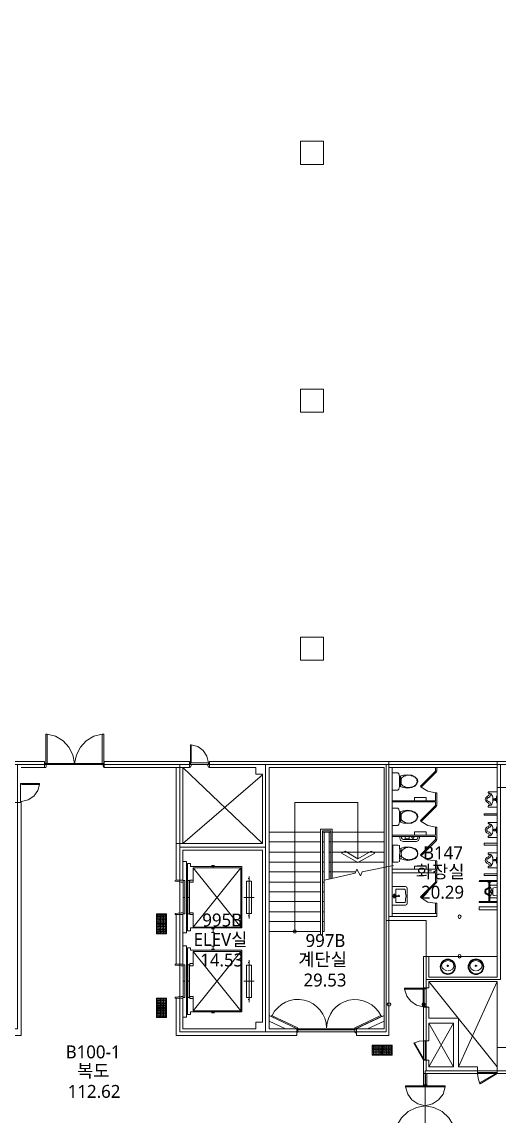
# Model space of a CAD drawing. Header units: millimetres. Extents: x -3982 to 126966, y -1911 to 106667.
# Drawn here: x 71928 to 86351, y 28333 to 61413 of the extents above; entities that cross this region are included whole.
import ezdxf

# ---------------------------------------------------------------- set-up
doc = ezdxf.new("R2010")
doc.units = ezdxf.units.MM
doc.layers.add('PDF_문자', color=7, linetype='Continuous')
doc.layers.add('PDF_형상', color=7, linetype='Continuous')
doc.styles.add('PDF 맑은 고딕', font='malgun.ttf')

msp = doc.modelspace()

# ---------------------------------------------------------------- linework, layer by layer
at = {"layer": 'PDF_형상', "lineweight": 5}
for points in [[(62450, 72455), (62450, 61203), (70195, 61203), (70195, 57665), (70195, 49765), (68394, 49765), (62450, 49765), (62450, 49719), (62450, 42269), (62450, 42176), (68193, 42176), (68193, 38963), (71700, 38963), (76697, 38963), (79289, 38963), (82936, 38963), (86397, 38963), (90448, 38963), (105440, 38963), (107784, 38963), (107784, 43557), (98487, 43557), (98487, 87448)], [(74354, 38994), (74354, 39879), (74400, 39879), (74400, 38963), (72647, 38963), (72647, 39879), (72693, 39879), (72693, 38994)], [(74354, 39879), (74106, 39817), (73873, 39677), (73702, 39491), (73578, 39258), (73516, 38994), (73469, 39258), (73345, 39491), (73174, 39677), (72942, 39817), (72693, 39879)], [(77039, 39010), (77039, 39553), (77023, 39553), (77023, 38963), (77567, 38963), (77567, 39010), (77520, 39212), (77411, 39382), (77241, 39507), (77039, 39553)], [(68301, 38870), (71700, 34618), (71700, 37815), (71902, 37815), (71902, 30769), (71281, 30769), (71281, 30971), (71498, 30971), (71498, 31172), (71700, 31172), (71700, 34432), (68301, 34432), (68301, 30971), (69403, 30971), (69403, 30769), (68099, 30769), (68099, 38762), (67820, 38762), (67820, 39057), (72616, 39057), (72616, 38870), (71902, 38870)], [(76589, 31902), (76589, 30769), (80236, 30769), (80236, 30971), (79398, 30971), (79398, 38870), (82874, 38870), (82874, 30971), (82036, 30971), (82036, 30769), (83014, 30769), (83014, 39057)], [(76589, 36573), (79196, 36573), (79196, 38669), (78994, 38669), (78994, 38870), (77598, 38870), (77598, 39057), (108731, 39057), (108731, 38560), (107536, 38560), (107536, 38870), (102088, 38870)], [(87096, 29760), (87918, 29760), (87918, 29620), (86289, 29620), (86289, 32399), (84225, 32399), (84225, 32212), (84069, 32212), (84069, 33159), (84225, 33159), (84225, 32538), (86289, 32538), (86289, 39057)], [(84116, 27323), (84116, 29698), (84147, 29698), (84147, 30971), (84147, 32461), (84147, 34245), (82936, 34245), (82936, 30878), (79289, 30878), (76697, 30878), (76697, 36465), (76697, 38963), (71793, 38963), (71793, 34525), (71793, 30971), (68193, 30971), (67044, 30971), (67044, 29714), (64499, 29714), (64499, 29667), (63847, 29667), (63847, 27323)], [(71793, 38963), (76697, 38963), (76697, 36465), (79289, 36465), (79289, 38963), (68193, 38963)], [(74416, 38979), (74416, 38994), (72616, 38994), (72616, 38979)], [(72662, 38963), (72662, 38917), (72647, 38870), (72616, 38870), (72616, 38886)], [(74385, 38963), (74385, 38917), (74400, 38870), (74416, 38870), (74416, 38886)], [(76589, 38870), (76589, 35471), (76791, 35471), (76791, 36372), (79196, 36372), (79196, 31172), (78994, 31172), (78994, 30971), (76791, 30971), (76791, 31902)], [(79196, 36573), (76791, 38870), (76791, 36573), (79196, 38653)], [(76992, 38994), (76992, 39010), (77598, 39010), (77598, 38994)], [(77039, 38963), (77039, 38932), (77023, 38886), (76992, 38886), (76992, 38901)], [(77551, 38963), (77551, 38932), (77567, 38886), (77598, 38886), (77598, 38901)], [(86289, 38870), (83014, 38870)], [(83123, 38870), (83123, 34370), (84473, 34370), (84473, 34463), (83123, 34463)], [(84426, 38870), (84426, 38762), (84457, 38746), (83992, 38281), (84457, 38746), (84426, 38762), (83976, 38312), (83992, 38281), (83976, 38312), (84426, 38762), (84473, 38762), (84473, 38870)], [(71917, 38358), (72460, 38358), (72460, 38389), (71886, 38389), (71886, 37846), (71917, 37846), (72119, 37893), (72290, 38001), (72414, 38172), (72460, 38358)], [(83340, 38296), (83340, 38606)], [(83387, 38606), (83371, 38606), (83371, 38296), (83387, 38296)], [(83123, 36822), (84426, 36822), (84426, 37070), (84194, 37117), (83992, 37241), (83976, 37272), (83992, 37241), (84457, 37706), (84426, 37722), (83976, 37272), (84426, 37722), (84473, 37722), (84473, 38110), (84426, 38110), (84194, 38156), (83992, 38281), (84194, 38156), (84426, 38110), (84473, 38110)], [(83123, 37862), (84426, 37862), (84426, 38110)], [(86056, 38094), (86040, 38032), (85978, 37986), (85947, 37955), (85932, 37908), (85947, 37862), (85978, 37830), (86040, 37784), (86056, 37722), (86087, 37737), (86103, 37737), (86118, 37737), (86118, 37753), (86134, 37768), (86149, 37815), (86165, 37830), (86165, 37862), (86165, 37908), (86165, 37955), (86165, 37986), (86149, 38001), (86134, 38032), (86118, 38063), (86118, 38079), (86103, 38079), (86087, 38079), (86056, 38094), (86040, 38094), (86025, 38094)], [(86103, 38079), (86103, 38063), (86103, 38048), (86087, 38017), (86071, 38001), (86071, 37986), (86040, 37970), (86025, 37970), (86009, 37955), (85994, 37939), (85978, 37939), (85978, 37924), (85978, 37908), (85978, 37893), (85978, 37877), (85994, 37877), (86009, 37862), (86025, 37846), (86040, 37846), (86071, 37830), (86071, 37815), (86087, 37799), (86103, 37768), (86103, 37753), (86103, 37737)], [(86289, 38141), (86165, 38141), (86025, 38141)], [(86025, 38125), (86025, 38110)], [(80174, 33935), (80174, 37815), (82083, 37815), (82083, 36108)], [(83123, 37830), (84426, 37830), (84426, 37722), (84457, 37706), (83992, 37241), (84194, 37117), (84426, 37070), (84473, 37070), (84473, 36698), (84426, 36698), (84457, 36666), (83992, 36201), (83976, 36232), (83992, 36201), (84457, 36666), (84426, 36698), (84426, 36791), (83123, 36791), (84426, 36791), (84426, 36698), (83976, 36232), (84426, 36698), (84473, 36698)], [(84147, 37862), (84147, 37970), (83790, 37970), (83790, 37862)], [(86056, 37722), (86040, 37722), (86025, 37722)], [(86180, 37877), (86180, 37939), (86180, 37877)], [(86196, 37924), (86180, 37924)], [(86196, 37893), (86180, 37893)], [(86289, 38001), (86273, 38001), (86273, 37955), (86258, 37939), (86227, 37939)], [(86289, 37815), (86273, 37815), (86273, 37862), (86258, 37877), (86227, 37877)], [(86289, 37924), (86242, 37924)], [(86289, 37893), (86242, 37893)], [(83340, 37225), (83340, 37536)], [(83387, 37536), (83371, 37536), (83371, 37225), (83387, 37225)], [(86289, 37427), (85901, 37427), (85901, 37474), (86289, 37474)], [(86025, 37706), (86025, 37691), (86025, 37675), (86165, 37675), (86289, 37675)], [(86056, 37163), (86040, 37101), (85978, 37070), (85947, 37039), (85932, 36992), (85947, 36930), (85978, 36899), (86040, 36868), (86056, 36806), (86087, 36806), (86103, 36822), (86118, 36822), (86118, 36837), (86134, 36853), (86149, 36884), (86149, 36899), (86165, 36915), (86165, 36946), (86165, 36992), (86165, 37023), (86165, 37054), (86149, 37086), (86134, 37117), (86118, 37148), (86103, 37163), (86087, 37163), (86056, 37163), (86040, 37179), (86025, 37179), (86025, 37194), (86025, 37210), (86165, 37210), (86289, 37210)], [(86103, 37163), (86103, 37132), (86103, 37117), (86087, 37086), (86071, 37070), (86040, 37054), (86025, 37039), (86009, 37023), (85994, 37023), (85978, 37008), (85978, 36992), (85978, 36961), (85994, 36946), (86009, 36946), (86025, 36930), (86040, 36915), (86071, 36915), (86071, 36899), (86087, 36884), (86103, 36853), (86103, 36837), (86103, 36822)], [(86289, 37070), (86273, 37070), (86273, 37023), (86258, 37008), (86227, 37008)], [(79398, 36915), (80950, 36915)], [(81307, 35518), (81307, 37008), (80950, 37008), (80950, 33811), (81012, 33811), (81012, 36961), (81260, 36961), (81260, 35518)], [(81059, 36915), (81059, 33919), (81012, 33919)], [(81012, 36915), (81260, 36915)], [(81214, 36915), (81214, 35502)], [(81307, 36915), (82874, 36915)], [(83945, 36791), (83945, 36744), (83914, 36666), (83852, 36635), (83449, 36635), (83371, 36666), (83355, 36744), (83355, 36791)], [(83402, 36791), (83402, 36744), (83418, 36713), (83449, 36698), (83852, 36698), (83883, 36713), (83899, 36744), (83899, 36791)], [(84147, 36822), (84147, 36930), (83790, 36930), (83790, 36822)], [(86056, 36806), (86040, 36806), (86025, 36791), (86025, 36775), (86025, 36760), (86165, 36760), (86289, 36760)], [(86180, 36961), (86180, 37008), (86180, 36961)], [(86196, 36992), (86180, 36992)], [(86196, 36977), (86180, 36977)], [(86289, 36899), (86273, 36899), (86273, 36946), (86258, 36961), (86227, 36961)], [(86289, 37008), (86242, 37008)], [(86289, 36977), (86242, 36977)], [(79398, 36620), (80950, 36620)], [(81012, 36620), (81059, 36620)], [(81214, 36620), (81260, 36620)], [(81307, 36620), (82874, 36620)], [(83355, 36123), (83340, 36108), (83355, 36418)], [(83402, 36434), (83387, 36434), (83387, 36418), (83387, 36123), (83387, 36108), (83402, 36108)], [(86289, 36589), (85901, 36589), (85901, 36527), (86289, 36527)], [(79398, 36310), (80950, 36310)], [(81012, 36310), (81059, 36310)], [(81214, 36310), (81260, 36310)], [(81307, 36310), (82874, 36310)], [(84426, 35409), (84473, 35409), (84473, 35689), (84473, 35797), (84473, 36046), (84426, 36046), (84194, 36077), (83992, 36201), (84194, 36077), (84426, 36046), (84426, 35797), (84426, 36046), (84473, 36046)], [(86056, 36247), (86040, 36185), (85978, 36154), (85947, 36123), (85932, 36061), (85947, 36015), (85978, 35984), (86040, 35953), (86056, 35890), (86087, 35890), (86103, 35890), (86118, 35906), (86134, 35937), (86149, 35968), (86165, 35999), (86165, 36030), (86165, 36061), (86165, 36108), (86165, 36139), (86149, 36154), (86149, 36170), (86134, 36201), (86118, 36216), (86118, 36232), (86103, 36232), (86087, 36247), (86056, 36247), (86040, 36247), (86025, 36263), (86025, 36278), (86025, 36294), (86165, 36294), (86289, 36294)], [(86103, 36232), (86103, 36216), (86103, 36201), (86087, 36170), (86071, 36154), (86071, 36139), (86040, 36139), (86025, 36123), (86009, 36108), (85994, 36108), (85978, 36092), (85978, 36061), (85978, 36046), (85994, 36030), (86009, 36030), (86025, 36015), (86040, 35999), (86071, 35999), (86071, 35984), (86087, 35968), (86103, 35937), (86103, 35922), (86103, 35890)], [(86180, 36046), (86180, 36092), (86180, 36046)], [(86196, 36077), (86180, 36077)], [(86196, 36061), (86180, 36061)], [(86289, 36154), (86273, 36154), (86273, 36108), (86258, 36092), (86227, 36092)], [(86289, 36077), (86242, 36077)], [(76791, 34478), (76744, 34478), (76558, 34463), (76558, 34432), (76791, 34432), (76791, 33873), (76899, 33873), (76899, 36030), (76791, 36030), (76791, 35471), (76589, 35471), (76589, 35797)], [(77101, 35471), (77008, 35471), (77008, 35409), (77101, 35409), (77101, 35844)], [(78544, 34044), (77101, 35844), (78544, 35844), (78544, 34044), (77101, 34044), (77101, 34478), (77008, 34478), (77008, 34432), (77101, 34432)], [(77101, 34044), (78544, 35844)], [(77660, 35906), (77753, 35906)], [(77660, 35844), (77753, 35844)], [(77706, 35906), (77706, 35844)], [(79398, 36015), (80950, 36015)], [(81012, 36015), (81059, 36015)], [(81074, 35471), (82005, 35673), (82052, 35797), (82160, 35596), (82207, 35720), (83154, 35906)], [(81214, 36015), (81260, 36015)], [(81307, 36015), (82874, 36015)], [(84473, 35797), (83123, 35797)], [(84147, 35797), (84147, 35890), (83790, 35890), (83790, 35797)], [(86056, 35890), (86040, 35875), (86025, 35875), (86025, 35859), (86025, 35844), (86165, 35844), (86289, 35844)], [(86289, 35984), (86273, 35984), (86273, 36030), (86258, 36046), (86227, 36046)], [(86289, 36046), (86242, 36046)], [(76791, 35409), (76744, 35409), (76558, 35440), (76558, 35471)], [(78762, 35518), (78808, 35518)], [(78793, 35580), (78793, 34307)], [(79398, 35720), (80950, 35720)], [(79398, 35409), (80950, 35409)], [(81012, 35720), (81059, 35720)], [(81012, 35409), (81059, 35409)], [(81214, 35720), (81260, 35720)], [(81307, 35720), (82021, 35720)], [(83123, 35689), (84473, 35689)], [(84473, 35409), (84426, 35409), (83976, 34959), (83992, 34928), (83976, 34959), (84426, 35409), (84457, 35394), (83992, 34928)], [(84473, 34463), (84473, 34773), (84426, 34773), (84194, 34804), (83992, 34928), (84457, 35394), (84426, 35409), (84426, 35689)], [(86009, 35456), (85761, 35456), (85746, 35440), (85746, 35425), (85761, 35425), (86009, 35425)], [(86289, 35658), (85901, 35658), (85901, 35611), (86289, 35611)], [(86103, 35456), (86009, 35456), (86009, 35409), (86040, 35409)], [(86071, 35425), (86071, 35440), (86071, 35456), (86056, 35456), (86040, 35456), (86040, 35440), (86040, 35425)], [(86071, 35409), (86103, 35409), (86103, 35456), (86289, 35456), (86289, 35425), (86289, 35409), (86304, 35409)], [(86103, 35425), (86289, 35425)], [(79398, 35114), (80950, 35114)], [(81012, 35114), (81059, 35114)], [(83231, 34990), (83231, 35192), (83495, 35192), (83511, 35177), (83526, 35130), (83526, 35068), (83542, 34990), (83526, 34897), (83526, 34851), (83511, 34789), (83495, 34789), (83231, 34789), (83231, 34975)], [(86071, 34975), (86009, 35021), (85932, 35052), (85916, 35114), (85932, 35192), (86009, 35223), (86071, 35270), (86071, 35254), (86087, 35254), (86103, 35239), (86149, 35114), (86103, 35006), (86103, 34990), (86087, 34990)], [(86289, 34928), (86087, 34928), (86071, 34975), (86071, 34990), (86087, 34990), (86009, 35052), (85994, 35052), (85947, 35083), (85947, 35114), (85947, 35161), (85994, 35192), (86009, 35192), (86087, 35239)], [(86289, 35316), (86087, 35316), (86071, 35270)], [(86289, 35254), (86196, 35239), (86165, 35223), (86165, 35208), (86165, 35114), (86165, 35037), (86165, 35021), (86196, 35006), (86289, 34990)], [(76806, 34944), (76853, 34944)], [(76946, 34944), (76992, 34944)], [(78948, 34944), (78637, 34944)], [(79398, 34820), (80950, 34820)], [(81012, 34820), (81059, 34820)], [(83355, 34990), (83293, 34990)], [(83324, 34959), (83324, 35021)], [(84426, 34463), (84426, 34773), (84473, 34773)], [(86009, 34820), (85761, 34820), (85746, 34820), (85746, 34804), (85746, 34789), (85761, 34789), (86009, 34789), (86009, 34820), (86040, 34820), (86040, 34804), (86040, 34789), (86056, 34789), (86071, 34789), (86071, 34804), (86071, 34820), (86103, 34820), (86289, 34820), (86289, 34789), (86289, 34773), (86304, 34773)], [(86009, 34789), (86103, 34789), (86103, 34820)], [(86103, 34789), (86289, 34789)], [(86289, 34835), (86289, 34820)], [(79398, 34509), (80950, 34509)], [(81012, 34509), (81059, 34509)], [(86289, 34664), (85746, 34664), (85746, 34571), (86289, 34571)], [(76589, 34245), (76589, 34044), (76589, 34245)], [(78762, 34385), (78808, 34385)], [(79398, 34214), (80950, 34214)], [(81012, 34214), (81059, 34214)], [(83014, 34370), (83123, 34370)], [(76899, 33873), (76791, 33873)], [(77660, 33997), (77753, 33997)], [(77660, 33888), (77753, 33888)], [(77706, 33997), (77706, 33888)], [(79398, 33919), (80950, 33919)], [(80174, 33966), (80143, 33951), (80127, 33919), (80143, 33873), (80174, 33873)], [(76791, 31948), (76744, 31948), (76558, 31933), (76558, 31902), (76791, 31902), (76791, 31328), (76899, 31328), (76899, 33485), (76791, 33485), (76791, 32926), (76558, 32926), (76558, 32895), (76744, 32880), (76791, 32880)], [(77660, 33469), (77753, 33469)], [(77706, 33376), (77706, 33469)], [(77101, 32942), (77008, 32942), (77008, 32880), (77101, 32880), (77101, 33314)], [(78544, 33314), (77101, 33314), (78544, 31514), (78544, 33314), (77101, 31514), (78544, 31514)], [(77660, 33376), (77753, 33376)], [(86289, 33159), (84225, 33159)], [(78762, 32973), (78808, 32973)], [(78793, 31778), (78793, 33050)], [(84814, 32724), (84876, 32740), (84939, 32771), (84970, 32818), (84985, 32880), (84970, 32942), (84939, 32988), (84876, 33019), (84799, 33035), (84737, 33019), (84675, 32988), (84628, 32942), (84613, 32880), (84628, 32818), (84675, 32771), (84737, 32740), (84783, 32724)], [(84830, 32880), (84768, 32880)], [(84799, 32911), (84799, 32849)], [(85668, 32724), (85715, 32740), (85777, 32771), (85823, 32818), (85839, 32880), (85823, 32942), (85777, 32988), (85715, 33019), (85652, 33035), (85575, 33019), (85513, 32988), (85482, 32942), (85466, 32880), (85482, 32818), (85513, 32771), (85575, 32740), (85637, 32724)], [(85683, 32880), (85621, 32880)], [(85652, 32911), (85652, 32849)], [(86397, 32461), (84147, 32461), (84147, 29698), (86397, 29698)], [(76806, 32414), (76853, 32414)], [(76946, 32414), (76992, 32414)], [(78948, 32414), (78637, 32414)], [(83495, 32166), (83557, 31964), (83681, 31809), (83852, 31685), (84054, 31638), (84085, 31638), (84085, 32197), (83495, 32197), (83495, 32166), (84054, 32166)], [(84069, 31623), (84054, 31623), (84054, 32212), (84069, 32212)], [(84085, 32181), (84131, 32181), (84178, 32197), (84178, 32212), (84163, 32212)], [(84225, 32399), (86289, 29822)], [(85125, 29822), (86289, 32399)], [(77101, 31514), (77101, 31948), (77008, 31948), (77008, 31886), (77101, 31886)], [(78762, 31855), (78808, 31855)], [(76589, 31700), (76589, 31514), (76589, 31700)], [(77660, 31514), (77753, 31514)], [(77660, 31452), (77753, 31452)], [(77706, 31452), (77706, 31514)], [(84085, 31654), (84131, 31654), (84178, 31638), (84178, 31623), (84163, 31623)], [(79398, 31374), (80251, 30971), (80251, 30940), (82005, 30940), (82005, 30971)], [(79398, 31203), (79895, 30971)], [(82874, 31374), (82021, 30971)], [(82874, 31203), (82378, 30971)], [(84225, 31141), (84970, 29822)], [(84225, 29822), (84970, 31141)], [(80236, 30955), (80236, 30971), (82036, 30971), (82036, 30955)], [(80267, 30940), (80267, 30893), (80251, 30847), (80236, 30847), (80236, 30862)], [(81990, 30940), (81990, 30893), (82005, 30847), (82036, 30847), (82036, 30862)], [(82719, 30769), (82921, 30769), (82719, 30769)], [(83790, 30552), (83930, 30598), (84069, 30614), (84069, 30024)], [(84116, 30614), (84116, 30024)], [(84069, 29620), (84069, 29248), (84163, 29248), (84163, 29620)], [(84116, 29589), (84116, 29279)], [(84131, 29589), (84131, 29279)], [(85699, 29651), (86289, 29651)], [(86289, 29620), (85699, 29620), (85715, 29481), (85761, 29341)], [(85047, 27789), (85047, 27743), (83200, 27743), (83200, 27789), (85047, 27789), (84970, 28053), (84830, 28286), (84628, 28472), (84380, 28596), (84116, 28643), (84333, 28705), (84519, 28829), (84659, 29000), (84721, 29217), (83526, 29217), (83526, 29248), (84721, 29248), (84721, 29217)], [(83526, 29217), (83588, 29000), (83712, 28829), (83899, 28705), (84116, 28643), (83852, 28596), (83604, 28472), (83402, 28286), (83262, 28053), (83200, 27789)], [(84069, 29279), (84163, 29279)], [(84116, 29217), (84116, 29248)]]:
    msp.add_lwpolyline(points, dxfattribs=at)
for points in [[(81043, 57106), (81043, 57805), (80345, 57805), (80345, 57106)], [(81043, 49610), (81043, 50308), (80345, 50308), (80345, 49610)], [(81043, 42114), (81043, 42812), (80345, 42812), (80345, 42114)], [(76992, 38870), (74416, 38870), (74416, 39057), (76992, 39057)], [(86289, 38265), (87096, 38265), (87096, 39057), (86289, 39057)], [(79289, 38963), (79289, 36465), (79289, 30878), (82936, 30878), (82936, 38963)], [(82936, 38963), (82936, 34245), (84147, 34245), (84147, 32461), (86397, 32461), (86397, 38963)], [(83340, 38296), (83464, 38265), (83573, 38250), (83712, 38265), (83806, 38312), (83868, 38374), (83899, 38451), (83883, 38513), (83806, 38591), (83712, 38638), (83573, 38653), (83464, 38638), (83340, 38606), (83324, 38684), (83293, 38715), (83123, 38715), (83123, 38700), (83123, 38203), (83123, 38187), (83293, 38187), (83324, 38218)], [(83387, 38513), (83387, 38544), (83355, 38544), (83355, 38513)], [(83387, 38389), (83355, 38389), (83355, 38374), (83387, 38374)], [(83402, 38358), (83418, 38343), (83433, 38327), (83449, 38312), (83464, 38312), (83480, 38296), (83495, 38296), (83511, 38281), (83526, 38281), (83542, 38281), (83557, 38265), (83573, 38265), (83588, 38265), (83604, 38265), (83619, 38265), (83635, 38265), (83650, 38265), (83666, 38265), (83681, 38265), (83681, 38281), (83697, 38281), (83712, 38281), (83728, 38281), (83743, 38281), (83743, 38296), (83759, 38296), (83775, 38296), (83775, 38312), (83790, 38312), (83790, 38327), (83806, 38327), (83821, 38343), (83837, 38343), (83837, 38358), (83852, 38374), (83868, 38389), (83868, 38405), (83868, 38420), (83883, 38436), (83883, 38451), (83883, 38467), (83868, 38467), (83868, 38482), (83868, 38498), (83868, 38513), (83852, 38529), (83852, 38544), (83837, 38544), (83821, 38560), (83821, 38575), (83806, 38575), (83790, 38591), (83775, 38591), (83775, 38606), (83759, 38606), (83743, 38606), (83743, 38622), (83728, 38622), (83712, 38622), (83697, 38622), (83697, 38638), (83681, 38638), (83666, 38638), (83650, 38638), (83635, 38638), (83619, 38638), (83604, 38638), (83588, 38638), (83573, 38638), (83557, 38638), (83542, 38638), (83526, 38622), (83511, 38622), (83495, 38622), (83495, 38606), (83480, 38606), (83464, 38606), (83464, 38591), (83449, 38591), (83433, 38575), (83418, 38575), (83418, 38560), (83402, 38560), (83402, 38544), (83387, 38529), (83387, 38513), (83387, 38498), (83387, 38482), (83387, 38467), (83387, 38451), (83387, 38436), (83387, 38420), (83387, 38405), (83387, 38389), (83387, 38374)], [(86242, 37908), (86242, 37924), (86227, 37939), (86211, 37924), (86196, 37908), (86211, 37893), (86227, 37877), (86242, 37893)], [(83340, 37225), (83464, 37194), (83573, 37179), (83712, 37194), (83806, 37241), (83868, 37303), (83899, 37380), (83883, 37442), (83806, 37520), (83712, 37567), (83573, 37582), (83464, 37567), (83340, 37536), (83324, 37613), (83293, 37644), (83123, 37644), (83123, 37629), (83123, 37132), (83123, 37117), (83293, 37117), (83324, 37148)], [(83387, 37442), (83387, 37458), (83355, 37458), (83355, 37442)], [(83402, 37287), (83402, 37272), (83418, 37272), (83433, 37256), (83449, 37241), (83464, 37241), (83464, 37225), (83480, 37225), (83495, 37225), (83495, 37210), (83511, 37210), (83526, 37210), (83542, 37194), (83557, 37194), (83573, 37194), (83588, 37194), (83604, 37194), (83619, 37194), (83635, 37194), (83650, 37194), (83666, 37194), (83681, 37194), (83697, 37210), (83712, 37210), (83728, 37210), (83743, 37210), (83759, 37225), (83775, 37225), (83775, 37241), (83790, 37241), (83806, 37256), (83821, 37256), (83821, 37272), (83837, 37272), (83837, 37287), (83852, 37303), (83868, 37318), (83868, 37334), (83868, 37349), (83883, 37365), (83883, 37380), (83883, 37396), (83868, 37396), (83868, 37411), (83868, 37427), (83868, 37442), (83852, 37442), (83852, 37458), (83837, 37474), (83821, 37489), (83806, 37505), (83790, 37505), (83790, 37520), (83775, 37520), (83759, 37536), (83743, 37536), (83728, 37551), (83712, 37551), (83697, 37551), (83681, 37567), (83666, 37567), (83650, 37567), (83635, 37567), (83619, 37567), (83604, 37567), (83588, 37567), (83573, 37567), (83557, 37567), (83542, 37551), (83526, 37551), (83511, 37551), (83495, 37551), (83495, 37536), (83480, 37536), (83464, 37536), (83464, 37520), (83449, 37520), (83433, 37505), (83418, 37489), (83402, 37474), (83387, 37458), (83387, 37442), (83387, 37427), (83387, 37411), (83387, 37396), (83387, 37380), (83387, 37365), (83387, 37349), (83387, 37334), (83387, 37318), (83387, 37303)], [(83387, 37318), (83355, 37318), (83355, 37287), (83387, 37287)], [(83635, 36713), (83635, 36791), (83511, 36791), (83511, 36713)], [(83775, 36760), (83759, 36791), (83743, 36791), (83728, 36791), (83712, 36760), (83728, 36744), (83743, 36729), (83759, 36744)], [(86242, 36992), (86242, 37008), (86227, 37008), (86211, 37008), (86196, 36992), (86211, 36961), (86227, 36961), (86242, 36961)], [(76697, 36465), (76697, 30878), (79289, 30878), (79289, 36465)], [(83355, 36123), (83480, 36077), (83588, 36061), (83712, 36077), (83821, 36123), (83883, 36201), (83899, 36263), (83883, 36341), (83821, 36418), (83712, 36449), (83588, 36465), (83480, 36465), (83355, 36418), (83340, 36418), (83340, 36511), (83293, 36527), (83138, 36527), (83138, 36015), (83293, 36015), (83340, 36030)], [(83402, 36185), (83418, 36170), (83433, 36154), (83449, 36154), (83449, 36139), (83464, 36139), (83464, 36123), (83480, 36123), (83495, 36123), (83495, 36108), (83511, 36108), (83526, 36108), (83526, 36092), (83542, 36092), (83557, 36092), (83573, 36092), (83588, 36092), (83588, 36077), (83604, 36077), (83619, 36077), (83635, 36077), (83650, 36077), (83650, 36092), (83666, 36092), (83681, 36092), (83697, 36092), (83712, 36092), (83728, 36092), (83743, 36108), (83759, 36108), (83775, 36108), (83775, 36123), (83790, 36123), (83806, 36139), (83821, 36139), (83821, 36154), (83837, 36154), (83837, 36170), (83852, 36170), (83852, 36185), (83868, 36185), (83868, 36201), (83883, 36216), (83883, 36232), (83883, 36247), (83883, 36263), (83883, 36278), (83883, 36294), (83883, 36310), (83883, 36325), (83868, 36325), (83868, 36341), (83852, 36356), (83852, 36372), (83837, 36372), (83837, 36387), (83821, 36387), (83821, 36403), (83806, 36403), (83790, 36403), (83790, 36418), (83775, 36418), (83759, 36434), (83743, 36434), (83728, 36434), (83712, 36449), (83697, 36449), (83681, 36449), (83666, 36449), (83650, 36465), (83635, 36465), (83619, 36465), (83604, 36465), (83588, 36465), (83588, 36449), (83573, 36449), (83557, 36449), (83542, 36449), (83526, 36449), (83526, 36434), (83511, 36434), (83495, 36434), (83495, 36418), (83480, 36418), (83464, 36418), (83464, 36403), (83449, 36403), (83449, 36387), (83433, 36387), (83433, 36372), (83418, 36372), (83418, 36356), (83402, 36356), (83402, 36341), (83402, 36325), (83402, 36310), (83387, 36310), (83387, 36294), (83387, 36278), (83387, 36263), (83387, 36247), (83387, 36232), (83402, 36232), (83402, 36216), (83402, 36201)], [(82595, 36278), (82486, 36341), (82083, 36108), (81695, 36341), (81586, 36278), (82083, 35999)], [(83402, 36341), (83402, 36356), (83371, 36356), (83371, 36341)], [(83402, 36201), (83371, 36201), (83371, 36185), (83402, 36185)], [(86242, 36061), (86242, 36092), (86227, 36092), (86211, 36092), (86196, 36061), (86211, 36046), (86227, 36046), (86242, 36046)], [(77023, 35875), (77023, 35968), (76930, 35968), (76930, 33935), (77023, 33935), (77023, 34028), (78575, 34028), (78575, 35875)], [(76853, 34447), (76853, 35456), (76806, 35456), (76806, 34447)], [(76992, 35456), (76946, 35456), (76946, 34447), (76992, 34447)], [(86040, 35440), (86056, 35456), (86071, 35440), (86071, 34804), (86071, 34789), (86056, 34789), (86040, 34789), (86040, 34804)], [(83526, 34711), (83557, 34726), (83573, 34758), (83573, 35208), (83557, 35254), (83526, 35270), (83123, 35270), (83123, 34711)], [(86149, 35114), (86134, 35146), (86118, 35146), (86087, 35146), (86087, 35114), (86087, 35099), (86118, 35083), (86134, 35099)], [(83138, 34990), (83138, 34975), (83154, 34975), (83262, 34975), (83278, 34975), (83278, 34990), (83262, 34990), (83154, 35006)], [(83200, 35021), (83200, 35037), (83185, 35052), (83169, 35037), (83154, 35021), (83169, 35006), (83185, 35006), (83200, 35006)], [(83200, 34944), (83200, 34959), (83185, 34975), (83169, 34959), (83154, 34944), (83169, 34928), (83185, 34928), (83200, 34928)], [(83340, 34990), (83324, 35006), (83309, 34990), (83309, 34975), (83324, 34975), (83340, 34975)], [(76294, 34447), (76294, 34152), (75999, 34152), (75999, 34447)], [(76030, 34401), (76030, 34416), (76030, 34432), (76015, 34416), (76015, 34401)], [(76077, 34401), (76092, 34416), (76077, 34416), (76077, 34432), (76061, 34416), (76061, 34401)], [(76123, 34401), (76139, 34416), (76123, 34416), (76123, 34432), (76108, 34416), (76108, 34401)], [(76170, 34401), (76185, 34416), (76170, 34416), (76170, 34432), (76154, 34416), (76154, 34401)], [(76216, 34401), (76232, 34401), (76232, 34416), (76216, 34432), (76201, 34416), (76201, 34401)], [(76263, 34401), (76278, 34401), (76278, 34416), (76263, 34432), (76263, 34416), (76247, 34416)], [(76791, 32926), (76589, 32926), (76589, 34432), (76791, 34432)], [(85156, 34416), (85125, 34401), (85109, 34370), (85125, 34323), (85156, 34307), (85187, 34323), (85202, 34370), (85187, 34401)], [(76294, 34152), (76294, 33842), (75999, 33842), (75999, 34152)], [(76030, 34354), (76030, 34370), (76030, 34385), (76015, 34370), (76015, 34354)], [(76030, 34307), (76030, 34323), (76030, 34338), (76015, 34323), (76015, 34307)], [(76030, 34261), (76030, 34276), (76015, 34276), (76015, 34261)], [(76030, 34214), (76030, 34230), (76015, 34230), (76015, 34214)], [(76030, 34168), (76030, 34183), (76015, 34183), (76015, 34168)], [(76030, 34106), (76030, 34121), (76015, 34121), (76015, 34106)], [(76030, 34059), (76030, 34075), (76015, 34075), (76015, 34059)], [(76077, 34354), (76092, 34370), (76077, 34370), (76077, 34385), (76061, 34370), (76061, 34354)], [(76077, 34307), (76092, 34323), (76077, 34323), (76077, 34338), (76061, 34323), (76061, 34307)], [(76077, 34261), (76092, 34276), (76077, 34276), (76061, 34276), (76061, 34261)], [(76077, 34214), (76092, 34230), (76077, 34230), (76061, 34230), (76061, 34214)], [(76077, 34168), (76092, 34168), (76077, 34183), (76061, 34183), (76061, 34168)], [(76077, 34106), (76092, 34121), (76077, 34121), (76061, 34121), (76061, 34106)], [(76077, 34059), (76092, 34075), (76077, 34075), (76061, 34075), (76061, 34059)], [(76123, 34354), (76139, 34370), (76123, 34370), (76123, 34385), (76108, 34370), (76108, 34354)], [(76123, 34307), (76139, 34323), (76123, 34323), (76123, 34338), (76108, 34323), (76108, 34307)], [(76123, 34261), (76139, 34276), (76123, 34276), (76108, 34276), (76108, 34261)], [(76123, 34214), (76139, 34230), (76123, 34230), (76108, 34230), (76108, 34214)], [(76123, 34168), (76139, 34168), (76123, 34183), (76108, 34183), (76108, 34168)], [(76123, 34106), (76139, 34121), (76123, 34121), (76108, 34121), (76108, 34106)], [(76123, 34059), (76139, 34075), (76123, 34075), (76108, 34075), (76108, 34059)], [(76170, 34354), (76185, 34370), (76170, 34370), (76170, 34385), (76154, 34370), (76154, 34354)], [(76170, 34307), (76185, 34323), (76170, 34323), (76170, 34338), (76154, 34323), (76154, 34307)], [(76170, 34261), (76185, 34276), (76170, 34276), (76154, 34276), (76154, 34261)], [(76170, 34214), (76185, 34230), (76170, 34230), (76154, 34230), (76154, 34214)], [(76170, 34168), (76185, 34168), (76170, 34183), (76154, 34183), (76154, 34168)], [(76170, 34106), (76185, 34121), (76170, 34121), (76154, 34121), (76154, 34106)], [(76170, 34059), (76185, 34075), (76170, 34075), (76154, 34075), (76154, 34059)], [(76216, 34354), (76232, 34354), (76232, 34370), (76216, 34385), (76201, 34370), (76201, 34354)], [(76216, 34307), (76232, 34307), (76232, 34323), (76216, 34338), (76201, 34323), (76201, 34307)], [(76216, 34261), (76232, 34261), (76232, 34276), (76216, 34276), (76201, 34276), (76201, 34261)], [(76216, 34214), (76232, 34214), (76232, 34230), (76216, 34230), (76201, 34230), (76201, 34214)], [(76216, 34168), (76232, 34168), (76232, 34183), (76216, 34183), (76201, 34183), (76201, 34168)], [(76216, 34106), (76232, 34106), (76232, 34121), (76216, 34121), (76201, 34121), (76201, 34106)], [(76216, 34059), (76232, 34059), (76232, 34075), (76216, 34075), (76201, 34075), (76201, 34059)], [(76263, 34354), (76278, 34354), (76278, 34370), (76263, 34385), (76263, 34370), (76247, 34370)], [(76263, 34307), (76278, 34307), (76278, 34323), (76263, 34338), (76263, 34323), (76247, 34323)], [(76263, 34261), (76278, 34261), (76278, 34276), (76263, 34276), (76247, 34276)], [(76263, 34214), (76278, 34214), (76278, 34230), (76263, 34230), (76247, 34230)], [(76263, 34168), (76278, 34168), (76278, 34183), (76263, 34183), (76247, 34168)], [(76263, 34106), (76278, 34106), (76278, 34121), (76263, 34121), (76247, 34121)], [(76263, 34059), (76278, 34059), (76278, 34075), (76263, 34075), (76247, 34075)], [(76030, 34013), (76030, 34028), (76015, 34028), (76015, 34013)], [(76030, 33966), (76030, 33982), (76015, 33982), (76015, 33966)], [(76030, 33904), (76030, 33919), (76030, 33935), (76015, 33935), (76015, 33919)], [(76030, 33857), (76030, 33873), (76030, 33888), (76015, 33888), (76015, 33873)], [(76077, 34013), (76092, 34013), (76077, 34028), (76061, 34028), (76061, 34013)], [(76077, 33966), (76092, 33966), (76077, 33982), (76061, 33982), (76061, 33966)], [(76077, 33904), (76077, 33919), (76092, 33919), (76077, 33935), (76061, 33935), (76061, 33919)], [(76077, 33857), (76077, 33873), (76092, 33873), (76077, 33888), (76061, 33888), (76061, 33873)], [(76123, 34013), (76139, 34013), (76123, 34028), (76108, 34028), (76108, 34013)], [(76123, 33966), (76139, 33966), (76123, 33982), (76108, 33982), (76108, 33966)], [(76123, 33904), (76123, 33919), (76139, 33919), (76123, 33935), (76108, 33935), (76108, 33919)], [(76123, 33857), (76123, 33873), (76139, 33873), (76123, 33888), (76108, 33888), (76108, 33873)], [(76170, 34013), (76185, 34013), (76170, 34028), (76154, 34028), (76154, 34013)], [(76170, 33966), (76185, 33966), (76170, 33982), (76154, 33982), (76154, 33966)], [(76170, 33904), (76170, 33919), (76185, 33919), (76170, 33935), (76154, 33935), (76154, 33919)], [(76170, 33857), (76170, 33873), (76185, 33873), (76170, 33888), (76154, 33888), (76154, 33873)], [(76216, 34013), (76232, 34013), (76232, 34028), (76216, 34028), (76201, 34028), (76201, 34013)], [(76216, 33966), (76232, 33966), (76232, 33982), (76216, 33982), (76201, 33982), (76201, 33966)], [(76216, 33904), (76232, 33919), (76232, 33935), (76216, 33935), (76201, 33935), (76201, 33919)], [(76216, 33857), (76232, 33873), (76232, 33888), (76216, 33888), (76201, 33888), (76201, 33873)], [(76263, 34013), (76278, 34013), (76278, 34028), (76263, 34028), (76247, 34013)], [(76263, 33966), (76278, 33966), (76278, 33982), (76263, 33982), (76247, 33966)], [(76263, 33904), (76278, 33919), (76278, 33935), (76263, 33935), (76247, 33919), (76263, 33919)], [(76263, 33857), (76278, 33873), (76278, 33888), (76263, 33888), (76247, 33873), (76263, 33873)], [(80127, 33919), (80143, 33873), (80174, 33873), (80205, 33873), (80220, 33919), (80205, 33951), (80174, 33966), (80143, 33951)], [(77023, 31483), (77023, 31405), (76930, 31405), (76930, 33423), (77023, 33423), (77023, 33345), (78575, 33345), (78575, 31483)], [(85156, 33112), (85187, 33128), (85202, 33159), (85187, 33206), (85156, 33221), (85125, 33206), (85109, 33159), (85125, 33128)], [(76806, 32911), (76853, 32911), (76853, 31917), (76806, 31917)], [(76992, 31917), (76992, 32911), (76946, 32911), (76946, 31917)], [(84814, 32880), (84814, 32895), (84799, 32895), (84783, 32895), (84783, 32880), (84783, 32864), (84799, 32864), (84814, 32864)], [(85668, 32880), (85652, 32895), (85637, 32895), (85637, 32880), (85637, 32864), (85652, 32864)], [(76294, 31902), (76294, 31607), (75999, 31607), (75999, 31902)], [(76030, 31871), (76030, 31886), (76015, 31886), (76015, 31871)], [(76030, 31809), (76030, 31824), (76030, 31840), (76015, 31840), (76015, 31824)], [(76030, 31762), (76030, 31778), (76030, 31793), (76015, 31793), (76015, 31778)], [(76077, 31871), (76092, 31871), (76077, 31886), (76061, 31886), (76061, 31871)], [(76077, 31809), (76077, 31824), (76092, 31824), (76077, 31840), (76061, 31840), (76061, 31824)], [(76077, 31762), (76077, 31778), (76092, 31778), (76077, 31793), (76061, 31793), (76061, 31778)], [(76123, 31871), (76139, 31871), (76123, 31886), (76108, 31886), (76108, 31871)], [(76123, 31809), (76123, 31824), (76139, 31824), (76123, 31840), (76108, 31840), (76108, 31824)], [(76123, 31762), (76123, 31778), (76139, 31778), (76123, 31793), (76108, 31793), (76108, 31778)], [(76170, 31871), (76185, 31871), (76170, 31886), (76154, 31886), (76154, 31871)], [(76170, 31809), (76170, 31824), (76185, 31824), (76170, 31840), (76154, 31840), (76154, 31824)], [(76170, 31762), (76170, 31778), (76185, 31778), (76170, 31793), (76154, 31793), (76154, 31778)], [(76216, 31871), (76232, 31871), (76232, 31886), (76216, 31886), (76201, 31886), (76201, 31871)], [(76216, 31809), (76232, 31824), (76232, 31840), (76216, 31840), (76201, 31840), (76201, 31824)], [(76216, 31762), (76232, 31778), (76232, 31793), (76216, 31793), (76201, 31793), (76201, 31778)], [(76263, 31871), (76278, 31871), (76278, 31886), (76263, 31886), (76247, 31871)], [(76263, 31809), (76278, 31824), (76278, 31840), (76263, 31840), (76247, 31824), (76263, 31824)], [(76263, 31762), (76278, 31778), (76278, 31793), (76263, 31793), (76247, 31778), (76263, 31778)], [(82967, 31716), (82983, 31669), (83014, 31654), (83061, 31669), (83076, 31716), (83061, 31747), (83014, 31762), (82983, 31747)], [(84116, 31716), (84100, 31747), (84069, 31762), (84038, 31747), (84023, 31716), (84038, 31669), (84069, 31654), (84100, 31669)], [(76294, 31607), (76294, 31312), (75999, 31312), (75999, 31607)], [(76030, 31716), (76030, 31731), (76030, 31747), (76015, 31747), (76015, 31731)], [(76030, 31669), (76030, 31685), (76030, 31700), (76015, 31700), (76015, 31685), (76015, 31669)], [(76030, 31623), (76030, 31638), (76030, 31654), (76015, 31638), (76015, 31623)], [(76030, 31560), (76030, 31576), (76030, 31591), (76015, 31591), (76015, 31576), (76015, 31560)], [(76030, 31514), (76030, 31529), (76030, 31545), (76015, 31529), (76015, 31514)], [(76030, 31467), (76030, 31483), (76030, 31498), (76015, 31483), (76015, 31467)], [(76030, 31421), (76030, 31436), (76030, 31452), (76015, 31436), (76015, 31421)], [(76077, 31716), (76077, 31731), (76092, 31731), (76077, 31747), (76061, 31747), (76061, 31731)], [(76077, 31669), (76092, 31685), (76077, 31700), (76061, 31700), (76061, 31685), (76061, 31669)], [(76077, 31623), (76092, 31638), (76077, 31638), (76077, 31654), (76061, 31638), (76061, 31623)], [(76077, 31560), (76092, 31576), (76077, 31591), (76061, 31591), (76061, 31576), (76061, 31560)], [(76077, 31514), (76092, 31529), (76077, 31529), (76077, 31545), (76061, 31529), (76061, 31514)], [(76077, 31467), (76092, 31483), (76077, 31483), (76077, 31498), (76061, 31483), (76061, 31467)], [(76077, 31421), (76092, 31436), (76077, 31436), (76077, 31452), (76061, 31436), (76061, 31421)], [(76123, 31716), (76123, 31731), (76139, 31731), (76123, 31747), (76108, 31747), (76108, 31731)], [(76123, 31669), (76139, 31685), (76123, 31700), (76108, 31700), (76108, 31685), (76108, 31669)], [(76123, 31623), (76139, 31638), (76123, 31638), (76123, 31654), (76108, 31638), (76108, 31623)], [(76123, 31560), (76139, 31576), (76123, 31591), (76108, 31591), (76108, 31576), (76108, 31560)], [(76123, 31514), (76139, 31529), (76123, 31529), (76123, 31545), (76108, 31529), (76108, 31514)], [(76123, 31467), (76139, 31483), (76123, 31483), (76123, 31498), (76108, 31483), (76108, 31467)], [(76123, 31421), (76139, 31436), (76123, 31436), (76123, 31452), (76108, 31436), (76108, 31421)], [(76170, 31716), (76170, 31731), (76185, 31731), (76170, 31747), (76154, 31747), (76154, 31731)], [(76170, 31669), (76185, 31685), (76170, 31700), (76154, 31700), (76154, 31685), (76154, 31669)], [(76170, 31623), (76185, 31638), (76170, 31638), (76170, 31654), (76154, 31638), (76154, 31623)], [(76170, 31560), (76185, 31576), (76170, 31591), (76154, 31591), (76154, 31576), (76154, 31560)], [(76170, 31514), (76185, 31529), (76170, 31529), (76170, 31545), (76154, 31529), (76154, 31514)], [(76170, 31467), (76185, 31483), (76170, 31483), (76170, 31498), (76154, 31483), (76154, 31467)], [(76170, 31421), (76185, 31436), (76170, 31436), (76170, 31452), (76154, 31436), (76154, 31421)], [(76216, 31716), (76232, 31731), (76232, 31747), (76216, 31747), (76201, 31747), (76201, 31731)], [(76216, 31669), (76232, 31669), (76232, 31685), (76232, 31700), (76216, 31700), (76201, 31700), (76201, 31685), (76201, 31669)], [(76216, 31623), (76232, 31623), (76232, 31638), (76216, 31654), (76201, 31638), (76201, 31623)], [(76216, 31560), (76232, 31560), (76232, 31576), (76232, 31591), (76216, 31591), (76201, 31591), (76201, 31576), (76201, 31560)], [(76216, 31514), (76232, 31514), (76232, 31529), (76216, 31545), (76201, 31529), (76201, 31514)], [(76216, 31467), (76232, 31467), (76232, 31483), (76216, 31498), (76201, 31483), (76201, 31467)], [(76216, 31421), (76232, 31421), (76232, 31436), (76216, 31452), (76201, 31436), (76201, 31421)], [(76263, 31716), (76278, 31731), (76278, 31747), (76263, 31747), (76247, 31731), (76263, 31731)], [(76263, 31669), (76278, 31669), (76278, 31685), (76278, 31700), (76263, 31700), (76247, 31685)], [(76263, 31623), (76278, 31623), (76278, 31638), (76263, 31654), (76263, 31638), (76247, 31638)], [(76263, 31560), (76278, 31560), (76278, 31576), (76278, 31591), (76263, 31591), (76247, 31576)], [(76263, 31514), (76278, 31514), (76278, 31529), (76263, 31545), (76263, 31529), (76247, 31529)], [(76263, 31467), (76278, 31467), (76278, 31483), (76263, 31498), (76263, 31483), (76247, 31483)], [(76263, 31421), (76278, 31421), (76278, 31436), (76263, 31452), (76263, 31436), (76247, 31436)], [(84069, 30614), (84069, 31623), (84225, 31623), (84225, 31297), (85125, 31297), (85125, 29822), (85699, 29822), (85699, 29620), (84069, 29620), (84069, 30024), (84225, 30024), (84225, 29822), (84970, 29822), (84970, 31141), (84225, 31141), (84225, 30614)], [(76030, 31374), (76030, 31390), (76015, 31390), (76015, 31374)], [(76030, 31328), (76030, 31343), (76015, 31343), (76015, 31328)], [(76077, 31374), (76092, 31390), (76077, 31390), (76061, 31390), (76061, 31374)], [(76077, 31328), (76092, 31343), (76077, 31343), (76061, 31343), (76061, 31328)], [(76123, 31374), (76139, 31390), (76123, 31390), (76108, 31390), (76108, 31374)], [(76123, 31328), (76139, 31343), (76123, 31343), (76108, 31343), (76108, 31328)], [(76170, 31374), (76185, 31390), (76170, 31390), (76154, 31390), (76154, 31374)], [(76170, 31328), (76185, 31343), (76170, 31343), (76154, 31343), (76154, 31328)], [(76216, 31374), (76232, 31374), (76232, 31390), (76216, 31390), (76201, 31390), (76201, 31374)], [(76216, 31328), (76232, 31328), (76232, 31343), (76216, 31343), (76201, 31343), (76201, 31328)], [(76263, 31374), (76278, 31374), (76278, 31390), (76263, 31390), (76247, 31390)], [(76263, 31328), (76278, 31328), (76278, 31343), (76263, 31343), (76247, 31343)], [(80251, 30971), (79460, 31343), (79475, 31374), (80267, 31002)], [(82005, 30971), (82797, 31343), (82781, 31374), (81990, 31002)], [(82517, 30474), (82828, 30474), (82828, 30179), (82517, 30179)], [(82564, 30443), (82564, 30459), (82548, 30459), (82548, 30443), (82548, 30427)], [(82611, 30443), (82611, 30459), (82595, 30459), (82595, 30443), (82595, 30427)], [(82657, 30443), (82657, 30459), (82642, 30459), (82642, 30443), (82657, 30427)], [(82704, 30443), (82704, 30459), (82688, 30459), (82688, 30443), (82704, 30427)], [(82766, 30443), (82750, 30459), (82735, 30459), (82735, 30443), (82750, 30427), (82750, 30443)], [(82812, 30443), (82797, 30459), (82781, 30459), (82781, 30443), (82797, 30427), (82797, 30443)], [(82828, 30474), (83123, 30474), (83123, 30179), (82828, 30179)], [(82859, 30443), (82859, 30459), (82843, 30459), (82843, 30443), (82859, 30427)], [(82921, 30443), (82905, 30459), (82890, 30459), (82890, 30443), (82905, 30427), (82905, 30443)], [(82967, 30443), (82952, 30459), (82936, 30459), (82936, 30443), (82952, 30427), (82952, 30443)], [(83014, 30443), (83014, 30459), (82999, 30459), (82983, 30459), (82983, 30443), (82999, 30427)], [(83061, 30443), (83061, 30459), (83045, 30459), (83030, 30443), (83045, 30443), (83045, 30427)], [(83107, 30443), (83107, 30459), (83092, 30459), (83076, 30443), (83092, 30443), (83092, 30427)], [(84069, 30024), (84100, 30024), (83790, 30552), (83775, 30536)], [(82564, 30396), (82564, 30412), (82548, 30412), (82548, 30396), (82548, 30381), (82564, 30381)], [(82564, 30350), (82548, 30365), (82548, 30350), (82548, 30334), (82564, 30334)], [(82564, 30303), (82548, 30319), (82548, 30303), (82548, 30288), (82564, 30288)], [(82564, 30257), (82548, 30257), (82548, 30241), (82564, 30241)], [(82564, 30210), (82548, 30210), (82548, 30195), (82564, 30195)], [(82611, 30396), (82611, 30412), (82595, 30412), (82595, 30396), (82595, 30381), (82611, 30381)], [(82611, 30350), (82595, 30365), (82595, 30350), (82595, 30334), (82611, 30334)], [(82611, 30303), (82595, 30319), (82595, 30303), (82595, 30288), (82611, 30288)], [(82611, 30257), (82595, 30257), (82595, 30241), (82611, 30241)], [(82611, 30210), (82595, 30210), (82595, 30195), (82611, 30195)], [(82657, 30396), (82657, 30412), (82642, 30412), (82642, 30396), (82642, 30381), (82657, 30381)], [(82657, 30350), (82657, 30365), (82642, 30350), (82642, 30334), (82657, 30334)], [(82657, 30303), (82657, 30319), (82642, 30303), (82642, 30288), (82657, 30288)], [(82657, 30257), (82642, 30257), (82642, 30241), (82657, 30241)], [(82657, 30210), (82642, 30210), (82642, 30195), (82657, 30195)], [(82704, 30396), (82704, 30412), (82688, 30412), (82688, 30396), (82688, 30381), (82704, 30381)], [(82704, 30350), (82704, 30365), (82688, 30350), (82688, 30334), (82704, 30334)], [(82704, 30303), (82704, 30319), (82688, 30303), (82688, 30288), (82704, 30288)], [(82704, 30257), (82688, 30257), (82688, 30241), (82704, 30241)], [(82704, 30210), (82688, 30210), (82688, 30195), (82704, 30195)], [(82766, 30396), (82750, 30412), (82735, 30412), (82735, 30396), (82735, 30381), (82750, 30381)], [(82766, 30350), (82750, 30350), (82750, 30365), (82735, 30350), (82735, 30334), (82750, 30334)], [(82766, 30303), (82750, 30303), (82750, 30319), (82735, 30303), (82735, 30288), (82750, 30288)], [(82766, 30257), (82750, 30257), (82735, 30257), (82735, 30241), (82750, 30241)], [(82766, 30210), (82750, 30210), (82735, 30210), (82735, 30195), (82750, 30195)], [(82812, 30396), (82797, 30412), (82781, 30412), (82781, 30396), (82781, 30381), (82797, 30381)], [(82812, 30350), (82797, 30350), (82797, 30365), (82781, 30350), (82781, 30334), (82797, 30334)], [(82812, 30303), (82797, 30303), (82797, 30319), (82781, 30303), (82781, 30288), (82797, 30288)], [(82812, 30257), (82797, 30257), (82781, 30257), (82781, 30241), (82797, 30241)], [(82812, 30210), (82797, 30210), (82781, 30210), (82781, 30195), (82797, 30195)], [(82859, 30396), (82859, 30412), (82843, 30412), (82843, 30396), (82843, 30381), (82859, 30381)], [(82859, 30350), (82859, 30365), (82843, 30350), (82843, 30334), (82859, 30334)], [(82859, 30303), (82859, 30319), (82843, 30303), (82843, 30288), (82859, 30288)], [(82859, 30257), (82843, 30257), (82843, 30241), (82859, 30241)], [(82859, 30210), (82843, 30210), (82843, 30195), (82859, 30195)], [(82921, 30396), (82905, 30412), (82890, 30412), (82890, 30396), (82890, 30381), (82905, 30381)], [(82921, 30350), (82905, 30350), (82905, 30365), (82890, 30350), (82890, 30334), (82905, 30334)], [(82921, 30303), (82905, 30303), (82905, 30319), (82890, 30303), (82890, 30288), (82905, 30288)], [(82921, 30257), (82905, 30257), (82890, 30257), (82890, 30241), (82905, 30241)], [(82921, 30210), (82905, 30210), (82890, 30210), (82890, 30195), (82905, 30195)], [(82967, 30396), (82952, 30412), (82936, 30412), (82936, 30396), (82936, 30381), (82952, 30381)], [(82967, 30350), (82952, 30350), (82952, 30365), (82936, 30350), (82936, 30334), (82952, 30334)], [(82967, 30303), (82952, 30303), (82952, 30319), (82936, 30303), (82936, 30288), (82952, 30288)], [(82967, 30257), (82952, 30257), (82936, 30257), (82936, 30241), (82952, 30241)], [(82967, 30210), (82952, 30210), (82936, 30210), (82936, 30195), (82952, 30195)], [(83014, 30396), (83014, 30412), (82999, 30412), (82983, 30412), (82983, 30396), (82983, 30381), (82999, 30381), (83014, 30381)], [(83014, 30350), (82999, 30365), (82983, 30350), (82983, 30334), (82999, 30334), (83014, 30334)], [(83014, 30303), (82999, 30319), (82983, 30303), (82983, 30288), (82999, 30288), (83014, 30288)], [(83014, 30257), (82999, 30257), (82983, 30257), (82983, 30241), (82999, 30241), (83014, 30241)], [(83014, 30210), (82999, 30210), (82983, 30210), (82983, 30195), (82999, 30195), (83014, 30195)], [(83061, 30396), (83061, 30412), (83045, 30412), (83030, 30396), (83045, 30381), (83061, 30381)], [(83061, 30350), (83045, 30365), (83045, 30350), (83030, 30350), (83045, 30334), (83061, 30334)], [(83061, 30303), (83045, 30319), (83045, 30303), (83030, 30303), (83045, 30288), (83061, 30288)], [(83061, 30257), (83045, 30257), (83030, 30257), (83045, 30241), (83061, 30241)], [(83061, 30210), (83045, 30210), (83030, 30210), (83045, 30195), (83061, 30195)], [(83107, 30396), (83107, 30412), (83092, 30412), (83076, 30396), (83092, 30381), (83107, 30381)], [(83107, 30350), (83092, 30365), (83092, 30350), (83076, 30350), (83092, 30334), (83107, 30334)], [(83107, 30303), (83092, 30319), (83092, 30303), (83076, 30303), (83092, 30288), (83107, 30288)], [(83107, 30257), (83092, 30257), (83076, 30257), (83092, 30241), (83107, 30241)], [(83107, 30210), (83092, 30210), (83076, 30210), (83092, 30195), (83107, 30195)], [(87096, 29620), (86289, 29620), (86289, 30412), (87096, 30412)], [(85342, 27323), (85342, 22419), (96718, 22419), (96718, 27323), (100815, 27323), (105440, 27323), (109181, 27323), (109181, 29698), (105440, 29698), (90448, 29698), (86397, 29698), (84147, 29698), (84116, 29698), (84116, 27323)], [(86289, 29620), (86273, 29636), (85761, 29341), (85777, 29310)]]:
    msp.add_lwpolyline(points, close=True, dxfattribs=at)
at = {"layer": 'PDF_형상', "color": 1, "lineweight": 5}
for points in [[(78870, 34463), (78715, 34463), (78715, 35440), (78870, 35440)], [(78870, 32895), (78870, 31917), (78715, 31917), (78715, 32895)]]:
    msp.add_lwpolyline(points, close=True, dxfattribs=at)
at = {"layer": 'PDF_형상', "lineweight": 5}
msp.add_lwpolyline([(82781, 31374, 0.786006), (81136, 31002, 0.791621), (79491, 31374)], format="xyb", dxfattribs=at)
for centre, radius in [((85650, 32849), 235), ((84801, 32849), 230), ((84800, 32849), 216), ((85654, 32849), 216)]:
    msp.add_circle(centre, radius, dxfattribs=at)

# ---------------------------------------------------------------- texts
at = {"layer": 'PDF_문자', "char_height": 390.4, "attachment_point": 4, "style": 'PDF 맑은 고딕'}
for s, insert in [('B147', (84054, 36294)), ('화장실', (83837, 35704)), ('20.29', (83992, 35099)), ('995B', (77380, 34260)), ('ELEV실', (77117, 33655)), ('997B', (80500, 33639)), ('14.53', (77318, 33050)), ('계단실', (80282, 33050)), ('29.53', (80438, 32444)), ('B100-1', (73252, 30272)), ('복도', (73594, 29682)), ('112.62', (73314, 29077))]:
    msp.add_mtext(s, dxfattribs=dict(at, insert=insert))

doc.saveas('drawing.dxf')
